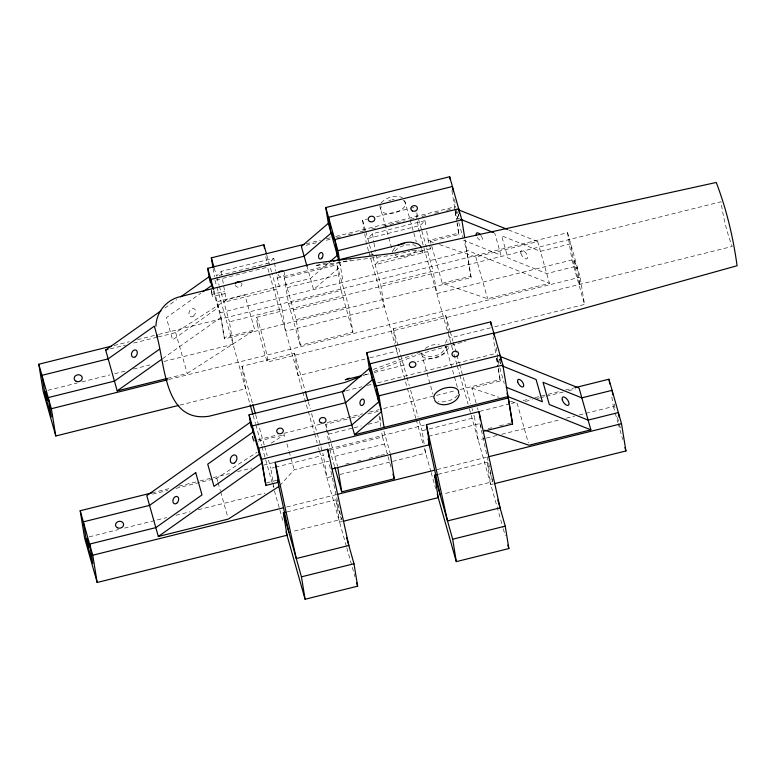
<?xml version="1.0" encoding="UTF-8"?>
<svg xmlns="http://www.w3.org/2000/svg" width="776" height="776" viewBox="0 0 776 776"><rect width="100%" height="100%" fill="white"/><g stroke="black" fill="none" stroke-linecap="round" stroke-linejoin="round"><path stroke-width="0.58" stroke-dasharray="3.88 2.91" d="M380.114 204.874L379.978 206.688L392.928 252.53M448.693 347.648C442.98 358.939 427.537 358.095 417.333 361.82M445.511 343.089L447.151 339.296L448.014 342.342M279.67 485.698L294.24 469.742L328.704 461.167M381.094 202.972C386.186 197.259 395.294 194.611 402.453 197.657M394.683 251.085L398.806 247.544L404.829 245.129M214.244 268.127L216.504 276.13L221.238 271.328L273.792 258.253L274.365 261.784M167.374 378.387L187.21 373.46L254.741 329.926L244.847 294.87L226.146 299.992L223.895 302.271L276.45 289.205L279.311 286.305L276.081 272.357M273.792 258.253L269.059 263.054L216.504 276.13M425.015 220.636L372.47 233.712L367.737 238.513L420.291 225.438L425.015 220.636L425.975 226.514M430.535 248.679L377.98 261.755L375.118 264.655L427.673 251.589L430.535 248.679L429.235 244.081M328.384 263.045L310.429 278.468L217.115 301.67L218.085 307.665L172.611 339.888L166.336 317.646L200.935 293.124M164.89 308.053L176.734 299.652M162.601 358.696L220.85 317.423L213.06 289.865M158.168 336.959L175.667 332.603L226.165 300.06L222.382 278.38M175.958 488.366L216.805 478.21L257.118 452.224M271.231 443.135L284.336 434.686L285.616 439.206M362.993 375.613L368.6 373.479M374.207 371.355L420.204 353.924L465.639 341.275M373.246 369.444L412.473 355.001M416.954 353.352L420.32 352.12M368.503 250.803L366.204 242.655L362.567 220.229L367.242 219.065M376.583 216.746L409.282 208.608M410.455 208.317L413.957 207.444M306.365 243.771L320.469 240.259M326.337 238.804L331.042 237.631M335.736 236.467L454.377 206.95L454.959 210.509M305.928 245.332L318.402 242.228M326.347 240.259L330.886 239.124L330.518 236.874M336.726 237.679L342.575 236.224M348.414 234.769L354.254 233.314M360.103 231.859L365.942 230.404M371.791 228.949L377.631 227.504M383.47 226.049L404.509 220.811M410.349 219.356L416.198 217.911M422.037 216.456L427.886 215M434.899 213.254L439.565 212.09M446.578 210.344L451.254 209.19M216.145 279.981L267.526 267.206L269.175 273.016M326.638 262.851L315.007 265.741L392.452 255.168M225.118 293.58L212.566 296.704L211.926 294.434L224.477 291.31M277.032 278.235L351.033 259.834M369.832 255.159L375.7 253.694M428.905 242.927L428.255 240.618L458.606 233.072L457.074 223.575M284.385 277.866L336.939 264.791L348.734 306.549L352.896 332.244L300.341 345.31L288.546 303.561L284.385 277.866L296.18 319.625L300.341 345.31M457.074 222.557L458.994 234.43L430.457 241.53L433.862 242.694M394.839 254.848L401.435 253.209M402.531 252.937L405.829 252.113M287.139 287.624L339.694 274.549M465.047 239.736L471.168 277.556L224.487 338.908L220.258 312.796L466.939 251.434L463.805 240.308L500.986 255.226L494.71 232.994M114.004 345.524L129.272 341.721M137.498 339.675L157.48 334.708M158.653 334.417L567.557 232.693L580.118 277.178L584.541 304.444L491.703 327.54M288.546 303.561L341.1 290.486L336.939 264.791M439.526 244.624L475.824 256.972L537.69 241.578L549.486 283.337L487.619 298.731L442.252 283.288L430.069 240.172M110.328 348.86L125.499 345.087M133.666 343.06L157.004 337.25M163.911 361.47L233.052 344.272L229.424 321.846L281.979 308.77L271.949 273.288M281.979 308.77L285.607 331.197L384.275 306.656L380.647 284.229L433.202 271.154L426.713 248.174M256.526 317.335L721.069 201.779C723.116 216.892 726.773 232.237 732.243 246.438L267.701 361.994M293.425 309.866L345.98 296.791M224.487 338.908L224.109 337.55L254.741 329.926M296.18 319.625L348.734 306.549M442.252 283.288L470.79 276.188L466.56 250.066L549.486 283.337M47.908 390.328L77.202 383.043M81.887 381.87L110.008 374.876M114.703 373.712L125.246 371.083M133.443 369.046L149.855 364.962M567.557 232.693L571.97 259.97L436.83 293.58L433.202 271.154M168.867 379.474L580.118 277.178M179.993 405.072L245.614 388.747L241.986 366.32L294.54 353.255L305.017 390.357M395.508 342.866L393.209 328.704L445.764 315.628L450.022 330.702M365.127 359.026L298.168 375.681L294.54 353.255M369.822 357.852L396.846 351.13L396.274 347.59M490.529 327.831L449.401 338.064L445.764 315.628M364.992 374.837L369.648 373.683M374.294 372.529L406.866 364.429M345.795 390.764L361.674 386.817M367.349 385.41L371.888 384.275M377.728 382.82L495.767 353.468L493.109 337.094M252.743 436.384L253.694 442.31L253.315 440.943L256.837 440.07M258.01 439.779L277.983 434.812M283.851 433.347L320.275 424.288M327.317 422.532L362.557 413.773M369.609 412.017L379.008 409.68M383.703 408.506L435.385 395.653M436.558 395.362L455.357 390.687M460.052 389.513L499.996 379.58L498.076 367.708M258.233 441.175L284.336 434.686M334.524 466.308L329.936 450.07L325.774 424.375L350.296 418.274M351.47 417.983L359.637 415.955M367.814 413.918L378.329 411.309M476.105 403.122L471.847 388.039L500.375 380.948L498.26 367.882M328.529 434.133L353.051 428.032M354.225 427.741L361.228 426.005M368.241 424.259L381.084 421.067L379.551 415.645M151.863 492.905L169.488 488.521M178.887 486.183L198.86 481.217M200.033 480.926L229.415 473.612M237.64 471.575L251.734 468.064M263.491 465.144L274.064 462.506M329.286 448.77L424.462 425.102M479.694 411.358L510.239 403.762M511.413 403.471L517.291 402.007M523.169 400.542L530.221 398.796M534.916 397.622L560.767 391.191M565.471 390.027L573.697 387.981M152.62 494.176L167.791 490.403M329.936 450.07L382.49 436.995L381.54 431.155M525.381 401.454L532.385 399.708M537.06 398.544L539.388 397.972M540.562 397.681L545.227 396.517M546.401 396.226L563.909 391.87M568.575 390.706L575.579 388.97M273.87 487.241L270.805 468.355L274.316 467.482M275.48 467.191L323.359 455.279L317.142 433.25M424.132 443.717L422.037 430.738L427.877 429.283M429.041 428.992L474.592 417.663L473.932 415.344M334.815 456.375L387.37 443.3M428.546 436.335L479.927 423.55L481.227 428.158M266.381 482.876L276.644 480.315M345.747 464.096L349.248 463.233M357.426 461.196L360.927 460.323M369.104 458.286L379.61 455.677M380.783 455.386L387.787 453.64M488.201 428.662L493.914 427.246M499.618 425.82L506.466 424.123M507.611 423.841L511.035 422.988M89.288 536.837L118.582 529.552M124.441 528.097L166.636 517.602M176.006 515.264L190.071 511.772M198.268 509.725L265.062 493.109M331.691 476.542L326.997 477.706L323.359 455.279M339.917 474.495L425.665 453.165L424.899 448.441M485.272 438.343L478.22 440.089L474.592 417.663M486.445 438.042L497.018 435.414M501.723 434.25L560.476 419.632M566.354 418.167L574.58 416.12M579.284 414.956L613.36 406.478L611.633 395.808M286.625 506.99L335.979 494.71M437.034 469.577L486.377 457.306M286.877 511.966L335.93 499.763L341.45 519.328L292.406 531.531M438.1 474.349L487.153 462.147L492.682 481.712L443.63 493.914M341.906 521.608L339.558 522.19L335.93 499.763M493.138 483.991L490.781 484.573L487.153 462.147M407.924 251.618L409.912 251.172M405.906 244.935L413.86 244.886L417.536 247.059M411.843 250.784L415.024 250.26L420.553 251.211L422.299 252.413L423.046 253.975L421.62 248.902M471.847 388.039L499.065 397.312M510.404 401.173L517.214 403.481L528.349 442.921M508.552 229.89L537.69 241.578M459.702 218.948L457.52 218.075L456.007 208.715M421.805 353.895C429.012 359.55 443.969 355.544 445.773 346.154L457.423 387.389M458.829 216.737L458.189 214.525M499.812 361.926L500.433 363.672L500.103 361.665M617.424 417.536L620.887 429.768M571.97 259.97L584.541 304.444M613.36 406.478L614.97 412.182M615.29 413.317L617.871 422.445M618.191 423.58L622.701 439.555M475.824 256.972L487.619 298.731M455.066 209.394L458.461 221.412M458.771 222.518L463.175 238.086M497.067 358.075L498.91 364.584L496.068 347.047M499.851 367.921L504.245 383.49M458.606 233.072L458.994 234.43M470.79 276.188L471.168 277.556M499.996 379.58L500.375 380.948M477.415 407.759L478.065 410.077M416.741 212.866L421.572 229.987M421.892 231.122L426.393 247.04M450.352 331.866L452.971 341.139M453.3 342.303L456.569 353.895M456.899 355.059L459.198 363.168M459.518 364.332L470.654 403.753M471.963 408.389L472.623 410.708M452.67 349.656L418.759 229.58L415.887 211.877M453.979 354.293L456.928 364.73M457.258 365.884L459.547 374.003M459.877 375.167L468.064 404.15M469.373 408.787L502.945 527.622M503.275 528.786L505.244 535.77M404.645 200.547L416.295 241.782M421.426 353.439L432.94 394.179M376.03 254.848L377.98 261.755M362.567 220.229L365.477 230.511M365.797 231.655L370.947 249.882M371.267 251.017L380.647 284.229M393.209 328.704L406.643 376.244M406.964 377.398L409.262 385.517M410.572 390.153L418.099 416.828M419.418 421.465L422.037 430.738M368.833 251.967L394.916 344.292M395.236 345.427L397.826 354.613M398.156 355.767L415.839 418.38M416.169 419.544L423.046 443.891M424.356 448.528L430.825 471.41M431.146 472.555L435.656 488.521M339.248 262.016L340.509 266.459L313.572 289.584L306.976 266.236M383.907 431.068L390.124 453.058M341.1 290.486L352.896 332.244M382.49 436.995L391.007 467.152M325.774 424.375L327.307 429.797M327.608 430.884L337.57 466.134M266.798 255.061L271.629 272.153M308.295 401.949L310.264 408.904M311.574 413.54L316.812 432.096M269.505 274.18L302.427 390.755M302.756 391.909L314.222 432.494M314.552 433.648L317.171 442.921M318.48 447.568L319.13 449.886M319.46 451.04L346.465 546.624M346.794 547.788L355.01 576.878M286.897 443.726L288.808 450.516M289.128 451.651L294.24 469.742M216.824 277.265L219.075 285.219M219.395 286.363L229.424 321.846M241.986 366.32L252.462 403.423M255.74 415.024L264.257 445.162M264.587 446.326L267.206 455.599M268.515 460.236L270.805 468.355M214.971 280.272L216.62 286.092M216.95 287.256L250.202 404.985M253.151 415.422L255.44 423.531M255.77 424.695L261.667 445.56M261.997 446.724L273.462 487.299M274.442 490.781L279.593 509.027M279.913 510.172L283.143 521.579M213.982 290.554L220.258 312.796M175.667 332.603L187.21 373.46M216.805 478.21L217.765 481.615M218.085 482.75L220.326 490.694M220.646 491.829L227.698 516.787M499.404 358.803L499.657 359.763M499.569 361.034L499.084 359.094M457.937 213.555L457.491 211.664M458.509 214.234L458.888 215.951M479.927 423.55L492.682 481.712M329.47 464.659L341.45 519.328M614.301 404.034L615.232 409.747M496.727 358.386L498.076 366.699M496.533 358.211L497.882 366.524M454.484 199.364L455.813 207.551M451.923 190.77L454.571 207.144M455.337 211.877L456.88 221.373M455.143 211.702L456.298 218.822M426.732 231.219L428.255 240.618M372.47 233.712L373.799 241.937M373.993 243.111L375.322 251.346M379.086 415.975L380.783 426.49M339.781 261.949L343.07 282.251M274.558 262.957L275.887 271.183M265.809 256.575L266.954 263.656M252.549 436.199L253.315 440.943M221.238 271.328L222.188 277.207M213.06 268.467L214.399 276.731M220.85 317.423L224.109 337.55M211.421 289.594L212.566 296.704M211.353 290.874L211.926 294.434M457.471 395.256A12.726 6.654 -15.8 0 1 438.295 401.444M445.715 346.814A12.726 6.654 -15.8 0 1 435.152 358.095A12.726 6.654 -15.8 0 1 421.892 352.74M425.326 348.405A12.726 6.654 -15.8 0 1 439.323 344.243M403.219 200.383A12.726 6.654 -15.8 0 1 394.15 212.944A12.726 6.654 -15.8 0 1 381.86 205.698M388.854 200.761A12.726 6.654 -15.8 0 1 390.939 200.033M392.006 199.742A12.726 6.654 -15.8 0 1 394.169 199.306M416.469 250.105A12.726 6.654 -15.8 0 1 395.11 255.42M393.063 250.716A12.726 6.654 -15.8 0 1 395.12 247.563M284.2 272.327A3.317 2.823 -9.2 0 1 282.057 276.537A3.317 2.823 -9.2 0 1 277.983 273.88M241.54 282.939A3.317 2.823 -9.2 0 1 239.813 287.013A3.317 2.823 -9.2 0 1 235.419 285.219M481.265 235.846A4.423 2.115 54.7 0 1 481.314 240.453A4.423 2.115 54.7 0 1 476.706 236.467M574.337 260.358L576.481 268.942L574.337 260.358M570.7 243.819L540.455 251.346L501.655 235.778L507.931 258.02L546.731 273.579L576.975 266.061L580.128 285.481L573.842 263.239L570.7 243.819M193.234 316.288A4.423 3.123 -68.2 0 0 194.446 308.897A4.423 3.123 -68.2 0 0 188.956 312.786A4.423 3.123 -68.2 0 0 193.234 316.288M520.919 253.364A4.976 2.386 54.7 0 0 526.826 258.874A4.976 2.386 54.7 0 0 524.828 251.802A4.976 2.386 54.7 0 0 520.919 253.364M257.467 324.514A23.028 1.183 76 0 0 267.254 361.47A23.028 1.183 76 0 0 261.628 333.02A23.028 1.183 76 0 0 257.467 324.514"/><path stroke-width="1.16" d="M459.363 394.266C457.791 403.801 440.079 408.913 434.696 400.397M155.928 326.192C156.219 312.612 166.025 300.264 179.188 296.917L315.182 263.093L394.955 253.044L716.238 182.467C726.433 208.967 733.262 237.572 737.074 265.751L493.594 333.496M464.669 237.398L461.827 219.86L449.653 176.744L325.774 207.561L328.326 223.343L301.389 246.467L306.976 266.236M329.286 262.278L337.366 255.343L334.815 239.551L458.684 208.744L459.44 213.419M354.574 434.735L381.511 411.61L369.327 368.493L342.391 391.618L354.574 434.735L507.94 396.584L590.875 429.855L579.08 388.097L500.636 356.62M167.374 378.387L117.195 390.871L105.662 350.024L160.933 310.846M180.682 296.859L209.307 276.566L212.75 288.759M202.914 291.727L211.809 285.423L210.839 279.438L304.144 256.225L331.08 233.101L328.529 217.319L452.408 186.502L453.165 191.177M159.633 349.093L114.441 381.113L48.219 397.584L51.371 417.003L45.086 394.761L41.943 375.341L108.155 358.871L154.327 326.153L157.159 336.163M117.195 390.871L161.621 359.395M250.435 422.173L146.79 495.631L158.323 536.478L228.338 519.057L278.836 486.513L277.789 480.034L278.429 482.303L265.877 485.427L261.978 463.02L250.435 422.173L251.201 426.907M158.323 536.478L261.978 463.02M360.743 376.457L345.039 382.413L209.054 416.237C164.182 422.93 165.249 364.642 156.752 335.494M349.704 378.106L345.223 379.755L361.5 375.71M212.876 267.293L211.344 257.845L263.898 244.77L266.478 253.917M209.423 279.001L207.696 268.312L304.017 244.353M339.597 260.823L337.948 250.677L461.827 219.86M333.612 261.114L404.558 243.47M178.819 405.363L55.785 435.976L43.213 391.492L38.8 364.225L111.647 346.106M105.662 350.024L107.99 349.442M55.785 435.976L51.361 408.709L167.694 379.765M369.696 370.744L366.776 352.702L490.655 321.894L502.829 365.011L512.558 424.065L484.02 431.165M250.619 424.326L249.086 414.83L344.66 391.046M384.071 427.392L378.95 395.828L502.829 365.011M265.877 485.427L261.648 459.305L508.328 397.942L507.029 393.325M285.704 512.257L283.376 512.839L287.004 535.265L97.165 582.485L84.603 538.001L80.19 510.734L151.863 492.905M574.87 387.69L608.947 379.212L621.508 423.686L625.922 450.953L494.312 483.69M275.189 462.321L327.744 449.246L348.841 545.48L296.286 558.545L275.189 462.321L278.429 482.303M426.422 424.705L478.967 411.629L500.064 507.863L447.51 520.929L426.422 424.705L429.652 444.687L332.157 468.937M334.844 467.472L341.731 491.829L394.286 478.753L390.309 454.232M590.875 429.855L529.009 445.24L484.767 430.185M97.165 582.485L92.751 555.218L283.104 507.863M337.153 494.419L434.676 470.159M488.735 456.715L621.508 423.686M343.079 521.317L438.227 497.649L434.599 475.213L436.936 474.64M354.001 563.754L357.639 586.181L305.084 599.256L301.447 576.83L354.001 563.754L346.591 537.516M505.234 526.138L508.862 548.564L456.307 561.64L452.68 539.213L505.234 526.138L497.814 499.899M412.454 242.655C415.926 242.936 420.35 244.033 421.329 247.893M458.121 209.666L507.436 229.444M460.798 219.385L493.614 232.548M502.188 365.903L536.09 379.503L542.375 401.745L506.282 387.263M624.961 447.539L625.922 450.953M507.873 545.082L508.862 548.564M428.022 438.925L429.652 444.687M434.599 475.213L452.68 539.213M437.266 494.225L456.307 561.64M325.774 207.561L337.948 250.677M366.776 352.702L378.95 395.828M328.326 223.343L338.937 260.901M392.976 474.117L394.286 478.753M305.346 391.511L307.965 400.785M356.65 582.698L357.639 586.181M278.836 486.513L288.905 532.404M211.344 257.845L213.924 266.983M252.792 404.587L255.411 413.86M283.376 512.839L301.447 576.83M250.202 404.985L252.821 414.258M286.043 531.841L305.084 599.256M207.696 268.312L213.662 289.438M249.086 414.83L261.648 459.305M38.8 364.225L51.361 408.709M80.19 510.734L92.751 555.218M428.653 442.436L440.128 494.787M619.102 417.139L618.365 412.57L588.121 420.097L549.321 404.529L543.035 382.287L581.835 397.855L612.08 390.328L612.827 394.897M608.947 379.212L609.713 383.955M508.328 397.942L512.558 424.065M501.024 361.102L500.074 355.253L376.195 386.07L378.756 401.852L351.819 424.976L258.505 448.188L259.475 454.173L214.001 486.397L207.726 464.155L253.189 431.931L252.229 425.946L345.533 402.734L372.47 379.61L369.919 363.828L493.788 333.011L494.36 336.522M490.655 321.894L491.218 325.396M449.653 176.744L450.031 179.081M478.967 411.629L480.305 419.855M337.754 467.298L341.731 491.829M327.744 449.246L329.082 457.471M263.898 244.77L264.47 248.31M209.307 276.566L210.267 282.493M434.618 399.281A12.726 6.654 -15.8 0 1 445.191 388.01A12.726 6.654 -15.8 0 1 458.451 393.354M398.166 245.274A12.726 6.654 -15.8 0 1 413.22 242.616M278.477 272.454A3.317 2.823 -9.2 0 1 283.027 271.319M235.468 283.754A3.317 2.823 -9.2 0 1 240.366 281.93M476.338 235.487A4.423 2.115 54.7 0 1 477.191 232.849A4.423 2.115 54.7 0 1 480.587 234.915M45.58 391.88L47.734 400.464L45.58 391.88M86.97 538.389L89.114 546.983L86.97 538.389M332.138 233.11L333.758 239.551L332.138 233.11M373.528 379.619L375.138 386.06L373.528 379.619M195.717 472.662L149.545 505.389L83.333 521.86L86.475 541.279L92.751 563.512L89.609 544.092L155.831 527.622L202.002 494.904L195.717 472.662M410.873 367.077A3.317 2.823 -9.2 0 0 415.907 364.526A3.317 2.823 -9.2 0 0 411.028 362.169A3.317 2.823 -9.2 0 0 410.873 367.077M453.524 356.475A3.317 2.823 -9.2 0 0 458.567 353.914A3.317 2.823 -9.2 0 0 453.679 351.557A3.317 2.823 -9.2 0 0 453.524 356.475M363.43 404.461A3.317 2.115 -75.2 0 0 363.071 399.106A3.317 2.115 -75.2 0 0 359.938 403.307A3.317 2.115 -75.2 0 0 363.43 404.461M176.666 503.323A3.87 2.735 -68.2 0 0 177.723 496.853A3.87 2.735 -68.2 0 0 172.922 500.258A3.87 2.735 -68.2 0 0 176.666 503.323M234.624 462.797A4.423 3.123 -68.2 0 0 235.836 455.405A4.423 3.123 -68.2 0 0 230.336 459.295A4.423 3.123 -68.2 0 0 234.624 462.797M117.457 527.787A4.055 3.453 -9.2 0 0 123.617 524.654A4.055 3.453 -9.2 0 0 117.651 521.782A4.055 3.453 -9.2 0 0 117.457 527.787M320.944 422.813A3.317 2.823 -9.2 0 0 325.988 420.252A3.317 2.823 -9.2 0 0 321.099 417.895A3.317 2.823 -9.2 0 0 320.944 422.813M278.293 433.425A3.317 2.823 -9.2 0 0 283.327 430.864A3.317 2.823 -9.2 0 0 278.448 428.507A3.317 2.823 -9.2 0 0 278.293 433.425M562.299 399.873A4.976 2.386 54.7 0 0 568.216 405.382A4.976 2.386 54.7 0 0 566.218 398.311A4.976 2.386 54.7 0 0 562.299 399.873M517.728 381.996A4.423 2.115 54.7 0 0 522.985 386.894A4.423 2.115 54.7 0 0 521.21 380.599A4.423 2.115 54.7 0 0 517.728 381.996M369.754 221.538A3.317 2.823 -9.2 0 0 374.798 218.977A3.317 2.823 -9.2 0 0 369.91 216.62A3.317 2.823 -9.2 0 0 369.754 221.538M412.415 210.926A3.317 2.823 -9.2 0 0 417.449 208.366A3.317 2.823 -9.2 0 0 412.57 206.018A3.317 2.823 -9.2 0 0 412.415 210.926M135.286 356.815A3.87 2.735 -68.2 0 0 136.343 350.345A3.87 2.735 -68.2 0 0 131.532 353.749A3.87 2.735 -68.2 0 0 135.286 356.815M76.077 381.278A4.055 3.453 -9.2 0 0 82.237 378.145A4.055 3.453 -9.2 0 0 76.261 375.264A4.055 3.453 -9.2 0 0 76.077 381.278M322.04 257.952A3.317 2.115 -75.2 0 0 321.681 252.598A3.317 2.115 -75.2 0 0 318.548 256.798A3.317 2.115 -75.2 0 0 322.04 257.952"/></g></svg>
